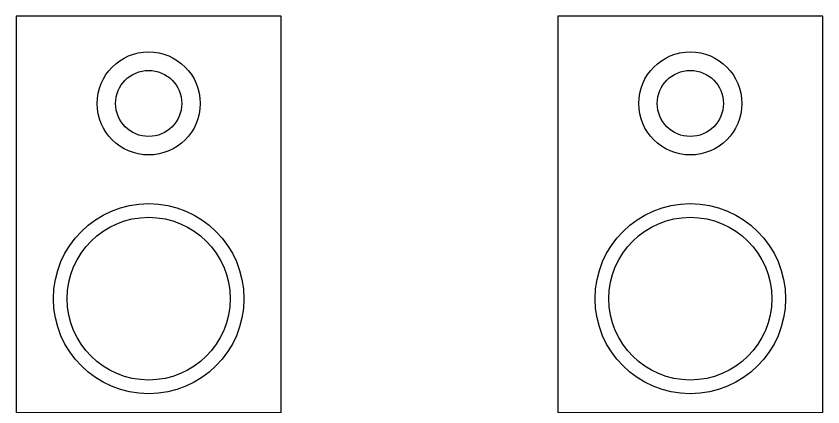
# Model space of a CAD drawing. Header units: millimetres. Extents: x 88 to 97873, y 32 to 55088.
# Drawn here: x 47707 to 48798, y 5897 to 6426 of the extents above; entities that cross this region are included whole.
import ezdxf

# ---------------------------------------------------------------- set-up
doc = ezdxf.new("R2010")
doc.units = ezdxf.units.MM
doc.header["$LTSCALE"] = 0.3

msp = doc.modelspace()

# ---------------------------------------------------------------- linework, layer by layer
for points in [[(48065.5, 6426), (47707.1, 6426), (47707.1, 5889.8), (48065.5, 5889.8)], [(48797.8, 6426), (48439.4, 6426), (48439.4, 5889.8), (48797.8, 5889.8)]]:
    msp.add_lwpolyline(points, close=True)
at = {"color": 0, "linetype": 'Continuous'}
for centre, radius in [((47886.3, 6307.8), 69.7), ((48618.6, 6307.8), 69.7), ((47886.3, 6307.8), 44.7), ((48618.6, 6307.8), 44.7), ((47886.3, 6043.7), 128.7), ((48618.6, 6043.7), 128.7), ((47886.3, 6043.7), 110.1), ((48618.6, 6043.7), 110.1)]:
    msp.add_circle(centre, radius, dxfattribs=at)

doc.saveas('drawing.dxf')
